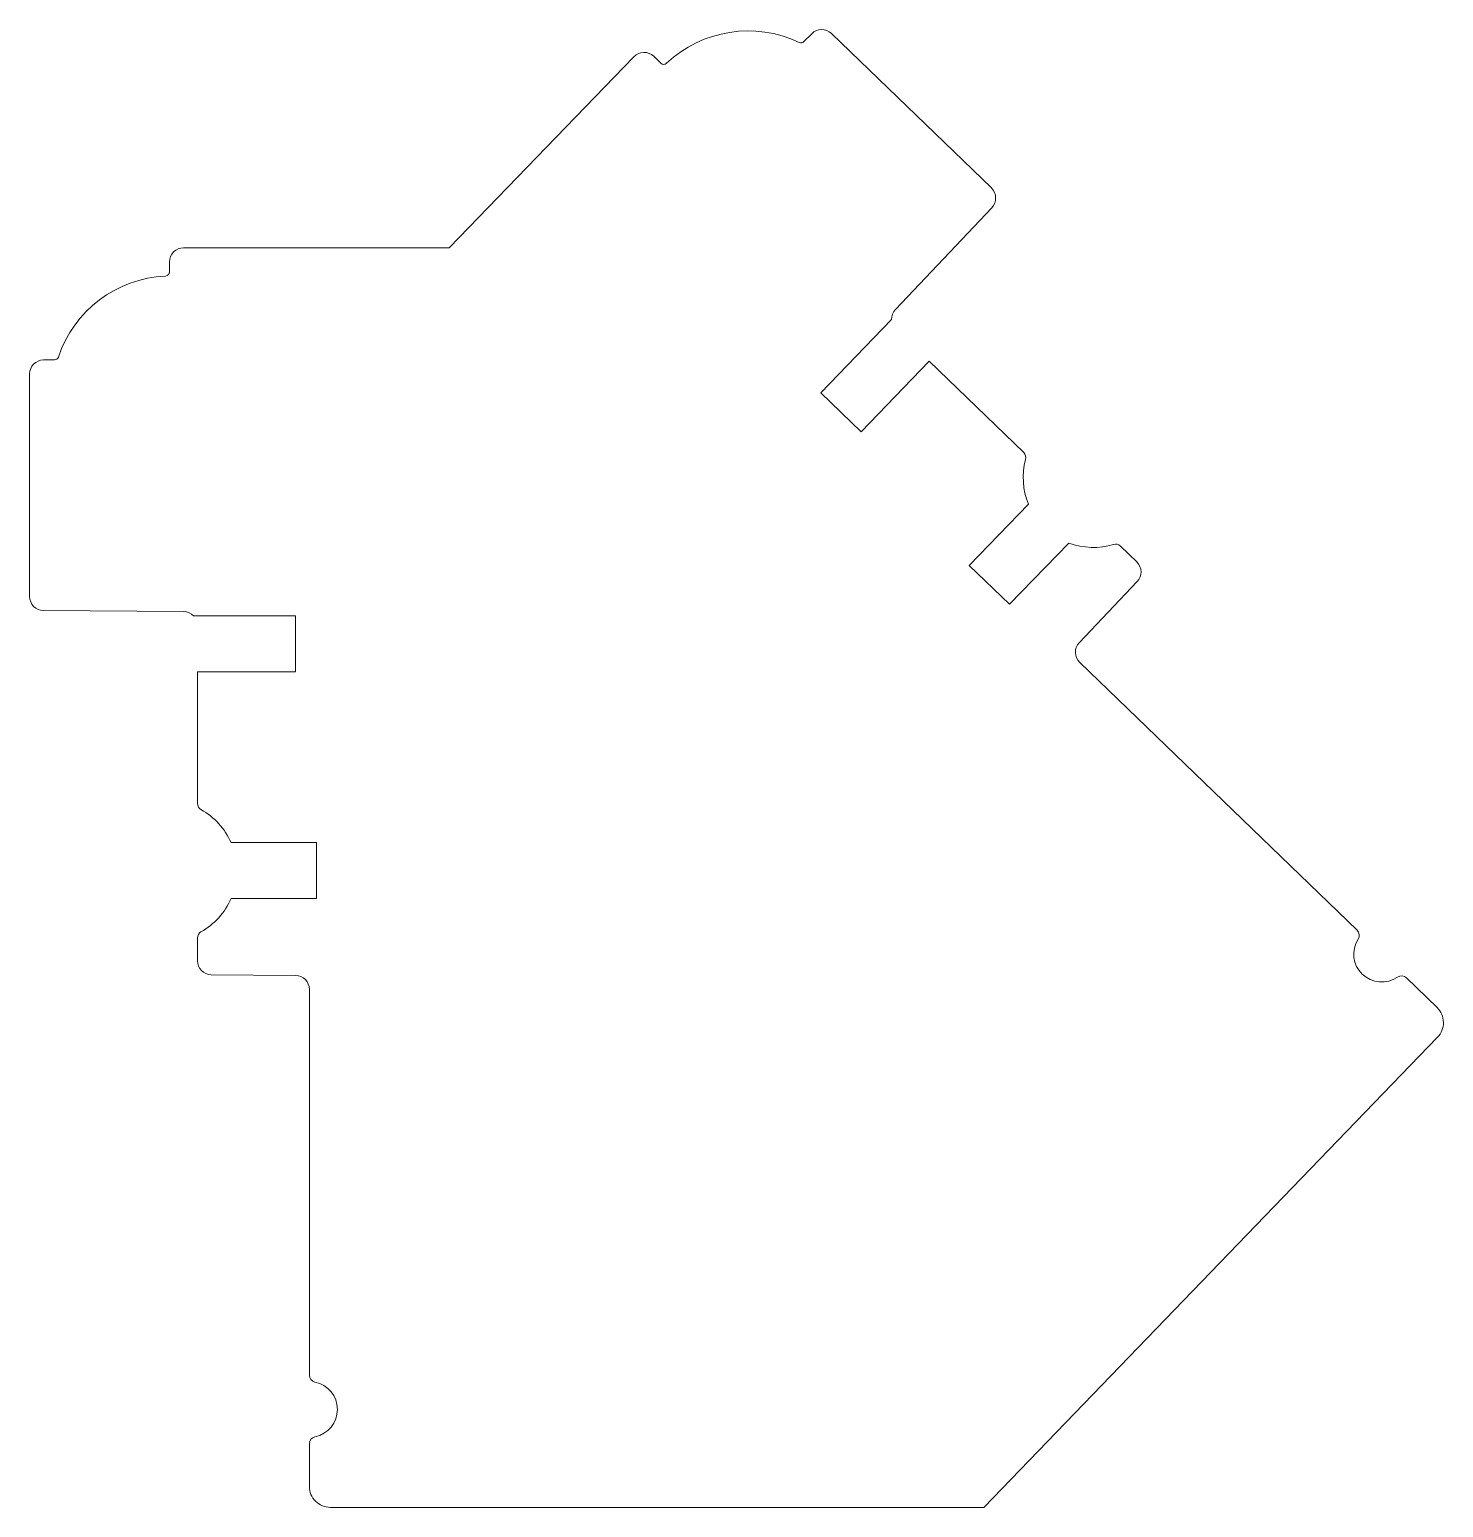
# Model space of a CAD drawing. Header units: inches. Extents: x 13 to 114, y 12 to 117.
import ezdxf

# ---------------------------------------------------------------- set-up
doc = ezdxf.new("R2010")
doc.units = ezdxf.units.IN
doc.header["$MEASUREMENT"] = 0
doc.layers.add('Stakta', color=7, linetype='Continuous', lineweight=25)

msp = doc.modelspace()

# ---------------------------------------------------------------- linework, layer by layer
at = {"layer": 'Stakta', "color": 18, "lineweight": 5, "true_color": 0x000000}
msp.add_lwpolyline([(81.32, 11.62), (113.76, 45.21, 0.414214), (113.73, 47.33), (111.53, 49.45, 0.356394), (110.9, 49.51, -0.816497), (108.08, 52.23, 0.356394), (108.01, 52.86), (88.18, 72, -0.41166), (88.15, 73.41), (92.29, 77.77, 0.41166), (92.26, 79.18), (91.09, 80.31, 0.272028), (90.6, 80.43, -0.164174), (87.4, 80.53), (83.17, 76.15), (80.29, 78.93), (84.52, 83.31, -0.164174), (84.31, 86.5, 0.272028), (84.18, 86.99), (77.42, 93.52), (72.55, 88.48), (69.68, 91.26), (74.73, 96.5, -0.202389), (75.01, 97.22), (81.9, 104.49, 0.41166), (81.87, 105.9), (70.44, 116.94, 0.41166), (69.03, 116.92), (68.47, 116.36, -0.31994), (68.13, 116.3, 0.309086), (58.65, 114.81, -0.400155), (58.24, 114.82), (57.73, 115.31, 0.414214), (56.32, 115.28), (43.12, 101.62), (24.12, 101.62, 0.414214), (23.12, 100.62), (23.12, 99.91, -0.400155), (22.83, 99.61, 0.309086), (15.18, 93.82, -0.31994), (14.9, 93.62), (14.11, 93.61, 0.41166), (13.12, 92.61), (13.12, 76.71, 0.41166), (14.11, 75.71), (24.13, 75.63, -0.202389), (24.84, 75.32), (32.12, 75.32), (32.12, 71.32), (25.12, 71.32), (25.12, 61.92, 0.272028), (25.37, 61.48, -0.164174), (27.52, 59.12), (33.62, 59.12), (33.62, 55.12), (27.52, 55.12, -0.164174), (25.37, 52.75, 0.272028), (25.12, 52.31), (25.12, 50.68, 0.41166), (26.11, 49.68), (32.13, 49.63, -0.41166), (33.12, 48.63), (33.12, 21.07, 0.356394), (33.52, 20.58, -0.816497), (33.52, 16.66, 0.356394), (33.12, 16.17), (33.12, 13.12, 0.414214), (34.62, 11.62)], format="xyb", close=True, dxfattribs=at)

doc.saveas('drawing.dxf')
